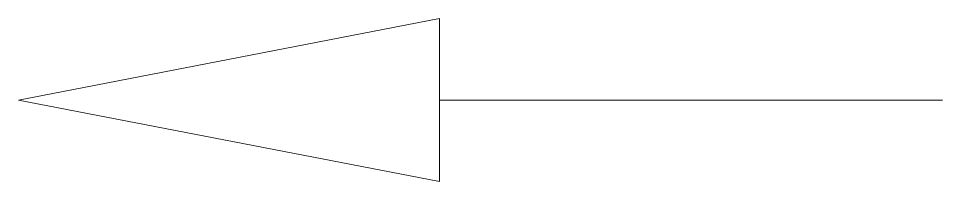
# Model space of a CAD drawing. Header units: inches. Extents: x -172 to 5713, y -54 to 3470.
# Drawn here: x 2846.82 to 2887.71, y 1004.67 to 1011.9 of the extents above; entities that cross this region are included whole.
import ezdxf

# ---------------------------------------------------------------- set-up
doc = ezdxf.new("R2010")
doc.units = ezdxf.units.IN
doc.header["$MEASUREMENT"] = 0
doc.layers.add('MTY-EMIS-KANALI', color=150, linetype='Continuous', lineweight=0)
doc.layers.add('STM-U-MENFEZ', color=2, linetype='Continuous', lineweight=0)

# ---------------------------------------------------------------- blocks, each defined once
blk = doc.blocks.new('A$C00D65541')
at = {"layer": 'STM-U-MENFEZ'}
blk.add_lwpolyline([(-50.50086787614271, 59.26556590466657), (-46.88713604533288, 59.26556590466657), (-50.50086787614271, 77.88886350888478), (-54.11459970695253, 59.26556590466657), (-50.50086787614271, 59.26556590466657), (-50.50086787614271, 37.0000000101526)], dxfattribs=at)

msp = doc.modelspace()

# ---------------------------------------------------------------- block references
at = {"layer": 'MTY-EMIS-KANALI', "rotation": 90}
msp.add_blockref('A$C00D65541', (2924.70711441357, 1058.785835562296), dxfattribs=at)

doc.saveas('drawing.dxf')
